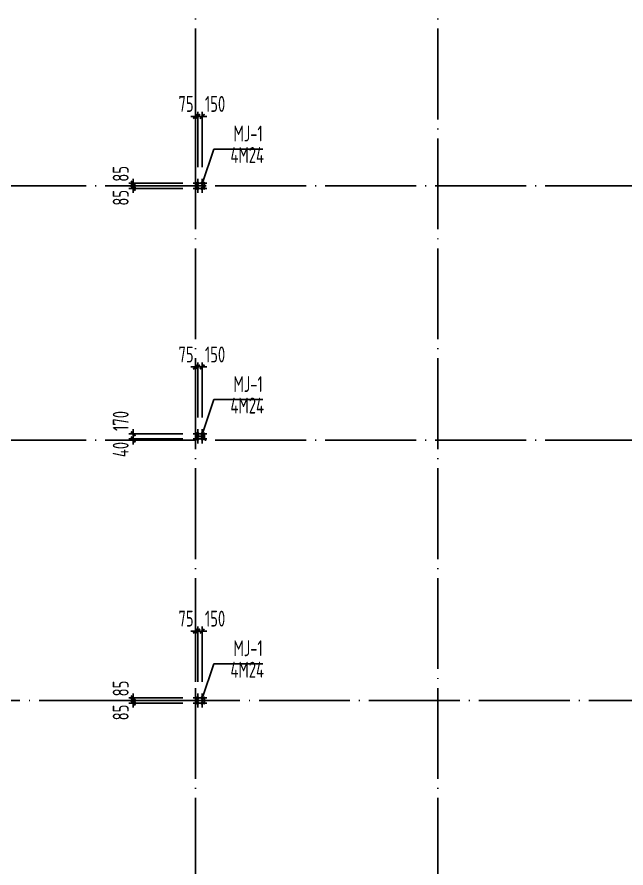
# Model space of a CAD drawing. Extents: x 899043 to 2598688, y -137197 to 211789.
# Drawn here: x 1276270 to 1296366, y 110619 to 138726 of the extents above; entities that cross this region are included whole.
import ezdxf
from ezdxf.enums import TextEntityAlignment as Align

# ---------------------------------------------------------------- set-up
doc = ezdxf.new("R2010")
doc.units = 0
doc.header["$LTSCALE"] = 1500
doc.header["$MEASUREMENT"] = 0
doc.linetypes.add('DASHED', pattern=[0.75, 0.5, -0.25])
doc.linetypes.add('DOTE', pattern=[2.42, 2, -0.2, 0.02, -0.2])
for name, color, linetype in [('AXIS', 3, 'Continuous'), ('Boltx', 252, 'DASHED'), ('DIM', 3, 'Continuous'), ('M_Prof', 2, 'Continuous'), ('TEXT', 7, 'Continuous')]:
    doc.layers.add(name, color=color, linetype=linetype)
doc.styles.add('TSSD_Dimension', font='Tssdeng.shx', dxfattribs={"width": 0.7, "bigfont": 'hztxt.shx'})
doc.styles.add('TSSD_Label', font='Tssdeng.shx', dxfattribs={"width": 0.7, "bigfont": 'hztxt.shx'})
doc.dimstyles.new('TSSD_150_150', dxfattribs={"dimtxt": 525, "dimasz": 150, "dimexe": 150, "dimexo": 375, "dimgap": 150, "dimtad": 1, "dimdec": 0, "dimzin": 0, "dimdsep": 46, "dimtxsty": 'TSSD_Dimension', "dimblk": 'ARCHTICK', "dimblk1": 'ARCHTICK', "dimblk2": 'ARCHTICK', "dimcen": 0, "dimdle": 150, "dimclrt": 7, "dimadec": 0, "dimazin": 0, "dimtfac": 1, "dimtdec": 0, "dimtix": 1, "dimtmove": 2, "dimatfit": 3, "dimfxl": 0, "dimtolj": 1, "dimtzin": 0, "dimarcsym": 0})

# ---------------------------------------------------------------- blocks, each defined once
blk = doc.blocks.new('A$C5AF141BB')
at = {"layer": 'AXIS', "color": 253, "linetype": 'DOTE'}
for p, q in [((0, -5247.5), (0, 123526.9)), ((8000, -5247.5), (8000, 123526.9)), ((36323.2, 94200), (-26941.1, 94200)), ((36323.2, 85800), (-26941.1, 85800)), ((-26941.1, 77200), (36323.2, 77200))]:
    blk.add_line(p, q, dxfattribs=at)
blk = doc.blocks.new('A$C0BB32EA6')
at = {"layer": 'M_Prof'}
for points in [[(22300, -25310), (22300, -25090), (22290, -25090), (22290, -25196), (22010, -25196), (22010, -25090), (22000, -25090), (22000, -25310), (22010, -25310), (22010, -25204), (22290, -25204), (22290, -25310)], [(22300, -33585), (22300, -33365), (22290, -33365), (22290, -33471), (22010, -33471), (22010, -33365), (22000, -33365), (22000, -33585), (22010, -33585), (22010, -33479), (22290, -33479), (22290, -33585)], [(22300, -42310), (22300, -42090), (22290, -42090), (22290, -42196), (22010, -42196), (22010, -42090), (22000, -42090), (22000, -42310), (22010, -42310), (22010, -42204), (22290, -42204), (22290, -42310)]]:
    blk.add_lwpolyline(points, close=True, dxfattribs=at)
blk = doc.blocks.new('A$C2EA612DB')
at = {"layer": 'M_Prof'}
blk.add_lwpolyline([(-31700, 85455), (-31700, 85675), (-31710, 85675), (-31710, 85569), (-31990, 85569), (-31990, 85675), (-32000, 85675), (-32000, 85455), (-31990, 85455), (-31990, 85561), (-31710, 85561), (-31710, 85455)], close=True, dxfattribs=at)
blk.add_blockref('A$C0BB32EA6', (-54000, 110765), dxfattribs=at)
blk = doc.blocks.new('_ArchTick')
at = {"color": 0, "linetype": 'ByBlock', "const_width": 0.4}
blk.add_lwpolyline([(-0.5, -0.5), (0.5, 0.5)], dxfattribs=at)
blk = doc.blocks.new('*D1133')
at = {"layer": 'Defpoints', "color": 0}
for p in [(1282122, 116151), (1280104, 116066), (1282122, 116066)]:
    blk.add_point(p, dxfattribs=at)
at = {"layer": 'DIM', "color": 0, "lineweight": -2}
for p, q in [((1281747, 116151), (1279954, 116151)), ((1280104, 116151), (1280104, 116301)), ((1280104, 116151), (1280104, 116066)), ((1281747, 116066), (1279954, 116066)), ((1280104, 116066), (1280104, 115916))]:
    blk.add_line(p, q, dxfattribs=at)
at = {"layer": 'DIM', "color": 0, "lineweight": -2, "xscale": 150, "yscale": 150, "zscale": 150}
for p, rotation in [((1280104, 116151), 270), ((1280104, 116066), 90)]:
    blk.add_blockref('_ArchTick', p, dxfattribs=dict(at, rotation=rotation))
at = {"layer": 'DIM', "color": 7, "insert": (1279691, 115755), "char_height": 525, "attachment_point": 5, "rotation": 90, "style": 'TSSD_Dimension'}
blk.add_mtext('\\A1;85', dxfattribs=at)
blk = doc.blocks.new('*D1134')
at = {"layer": 'Defpoints', "color": 0}
for p in [(1282232, 118442), (1282157, 116396), (1282232, 116396)]:
    blk.add_point(p, dxfattribs=at)
at = {"layer": 'DIM', "color": 0, "lineweight": -2}
for p, q in [((1282157, 118442), (1282007, 118442)), ((1282157, 116771), (1282157, 118592)), ((1282157, 118442), (1282232, 118442)), ((1282232, 116771), (1282232, 118592)), ((1282232, 118442), (1282382, 118442))]:
    blk.add_line(p, q, dxfattribs=at)
at = {"layer": 'DIM', "color": 0, "lineweight": -2, "xscale": 150, "yscale": 150, "zscale": 150}
blk.add_blockref('_ArchTick', (1282157, 118442), dxfattribs=at)
at = {"layer": 'DIM', "color": 0, "lineweight": -2, "xscale": 150, "yscale": 150, "zscale": 150, "rotation": 180}
blk.add_blockref('_ArchTick', (1282232, 118442), dxfattribs=at)
at = {"layer": 'DIM', "color": 7, "insert": (1281846, 118855), "char_height": 525, "attachment_point": 5, "style": 'TSSD_Dimension'}
blk.add_mtext('\\A1;75', dxfattribs=at)
blk = doc.blocks.new('*D1135')
at = {"layer": 'Defpoints', "color": 0}
for p in [(1282382, 118442), (1282232, 116396), (1282382, 116396)]:
    blk.add_point(p, dxfattribs=at)
at = {"layer": 'DIM', "color": 0, "lineweight": -2}
for p, q in [((1282232, 118442), (1282082, 118442)), ((1282232, 116771), (1282232, 118592)), ((1282232, 118442), (1282382, 118442)), ((1282382, 116771), (1282382, 118592)), ((1282382, 118442), (1282532, 118442))]:
    blk.add_line(p, q, dxfattribs=at)
at = {"layer": 'DIM', "color": 0, "lineweight": -2, "xscale": 150, "yscale": 150, "zscale": 150}
blk.add_blockref('_ArchTick', (1282232, 118442), dxfattribs=at)
at = {"layer": 'DIM', "color": 0, "lineweight": -2, "xscale": 150, "yscale": 150, "zscale": 150, "rotation": 180}
blk.add_blockref('_ArchTick', (1282382, 118442), dxfattribs=at)
at = {"layer": 'DIM', "color": 7, "insert": (1282805, 118855), "char_height": 525, "attachment_point": 5, "style": 'TSSD_Dimension'}
blk.add_mtext('\\A1;150', dxfattribs=at)
blk = doc.blocks.new('*D1136')
at = {"layer": 'Defpoints', "color": 0}
for p in [(1280104, 116151), (1282122, 116236), (1282122, 116151)]:
    blk.add_point(p, dxfattribs=at)
at = {"layer": 'DIM', "color": 0, "lineweight": -2}
for p, q in [((1280104, 116236), (1280104, 116386)), ((1281747, 116236), (1279954, 116236)), ((1281747, 116151), (1279954, 116151)), ((1280104, 116236), (1280104, 116151)), ((1280104, 116151), (1280104, 116001))]:
    blk.add_line(p, q, dxfattribs=at)
at = {"layer": 'DIM', "color": 0, "lineweight": -2, "xscale": 150, "yscale": 150, "zscale": 150}
for p, rotation in [((1280104, 116236), 270), ((1280104, 116151), 90)]:
    blk.add_blockref('_ArchTick', p, dxfattribs=dict(at, rotation=rotation))
at = {"layer": 'DIM', "color": 7, "insert": (1279691, 116546), "char_height": 525, "attachment_point": 5, "rotation": 90, "style": 'TSSD_Dimension'}
blk.add_mtext('\\A1;85', dxfattribs=at)
blk = doc.blocks.new('*D945')
at = {"layer": 'Defpoints', "color": 0}
for p in [(1280104, 133066), (1282122, 133151), (1282122, 133066)]:
    blk.add_point(p, dxfattribs=at)
at = {"layer": 'DIM', "color": 0, "lineweight": -2}
for p, q in [((1280104, 133151), (1280104, 133301)), ((1281747, 133151), (1279954, 133151)), ((1281747, 133066), (1279954, 133066)), ((1280104, 133151), (1280104, 133066)), ((1280104, 133066), (1280104, 132916))]:
    blk.add_line(p, q, dxfattribs=at)
at = {"layer": 'DIM', "color": 0, "lineweight": -2, "xscale": 150, "yscale": 150, "zscale": 150}
for p, rotation in [((1280104, 133151), 270), ((1280104, 133066), 90)]:
    blk.add_blockref('_ArchTick', p, dxfattribs=dict(at, rotation=rotation))
at = {"layer": 'DIM', "color": 7, "insert": (1279691, 132755), "char_height": 525, "attachment_point": 5, "rotation": 90, "style": 'TSSD_Dimension'}
blk.add_mtext('\\A1;85', dxfattribs=at)
blk = doc.blocks.new('*D946')
at = {"layer": 'Defpoints', "color": 0}
for p in [(1282232, 135442), (1282157, 133396), (1282232, 133396)]:
    blk.add_point(p, dxfattribs=at)
at = {"layer": 'DIM', "color": 0, "lineweight": -2}
for p, q in [((1282157, 133771), (1282157, 135592)), ((1282232, 133771), (1282232, 135592)), ((1282157, 135442), (1282007, 135442)), ((1282157, 135442), (1282232, 135442)), ((1282232, 135442), (1282382, 135442))]:
    blk.add_line(p, q, dxfattribs=at)
at = {"layer": 'DIM', "color": 0, "lineweight": -2, "xscale": 150, "yscale": 150, "zscale": 150}
blk.add_blockref('_ArchTick', (1282157, 135442), dxfattribs=at)
at = {"layer": 'DIM', "color": 0, "lineweight": -2, "xscale": 150, "yscale": 150, "zscale": 150, "rotation": 180}
blk.add_blockref('_ArchTick', (1282232, 135442), dxfattribs=at)
at = {"layer": 'DIM', "color": 7, "insert": (1281846, 135855), "char_height": 525, "attachment_point": 5, "style": 'TSSD_Dimension'}
blk.add_mtext('\\A1;75', dxfattribs=at)
blk = doc.blocks.new('*D947')
at = {"layer": 'Defpoints', "color": 0}
for p in [(1282382, 135442), (1282232, 133396), (1282382, 133396)]:
    blk.add_point(p, dxfattribs=at)
at = {"layer": 'DIM', "color": 0, "lineweight": -2}
for p, q in [((1282232, 133771), (1282232, 135592)), ((1282382, 133771), (1282382, 135592)), ((1282232, 135442), (1282082, 135442)), ((1282232, 135442), (1282382, 135442)), ((1282382, 135442), (1282532, 135442))]:
    blk.add_line(p, q, dxfattribs=at)
at = {"layer": 'DIM', "color": 0, "lineweight": -2, "xscale": 150, "yscale": 150, "zscale": 150}
blk.add_blockref('_ArchTick', (1282232, 135442), dxfattribs=at)
at = {"layer": 'DIM', "color": 0, "lineweight": -2, "xscale": 150, "yscale": 150, "zscale": 150, "rotation": 180}
blk.add_blockref('_ArchTick', (1282382, 135442), dxfattribs=at)
at = {"layer": 'DIM', "color": 7, "insert": (1282805, 135855), "char_height": 525, "attachment_point": 5, "style": 'TSSD_Dimension'}
blk.add_mtext('\\A1;150', dxfattribs=at)
blk = doc.blocks.new('*D948')
at = {"layer": 'Defpoints', "color": 0}
for p in [(1282122, 133236), (1280104, 133151), (1282122, 133151)]:
    blk.add_point(p, dxfattribs=at)
at = {"layer": 'DIM', "color": 0, "lineweight": -2}
for p, q in [((1281747, 133236), (1279954, 133236)), ((1280104, 133236), (1280104, 133386)), ((1280104, 133236), (1280104, 133151)), ((1281747, 133151), (1279954, 133151)), ((1280104, 133151), (1280104, 133001))]:
    blk.add_line(p, q, dxfattribs=at)
at = {"layer": 'DIM', "color": 0, "lineweight": -2, "xscale": 150, "yscale": 150, "zscale": 150}
for p, rotation in [((1280104, 133236), 270), ((1280104, 133151), 90)]:
    blk.add_blockref('_ArchTick', p, dxfattribs=dict(at, rotation=rotation))
at = {"layer": 'DIM', "color": 7, "insert": (1279691, 133546), "char_height": 525, "attachment_point": 5, "rotation": 90, "style": 'TSSD_Dimension'}
blk.add_mtext('\\A1;85', dxfattribs=at)
blk = doc.blocks.new('*D1259')
at = {"layer": 'Defpoints', "color": 0}
for p in [(1282232, 127167), (1282157, 125121), (1282232, 125121)]:
    blk.add_point(p, dxfattribs=at)
at = {"layer": 'DIM', "color": 0, "lineweight": -2}
for p, q in [((1282157, 127167), (1282007, 127167)), ((1282157, 125496), (1282157, 127317)), ((1282157, 127167), (1282232, 127167)), ((1282232, 125496), (1282232, 127317)), ((1282232, 127167), (1282382, 127167))]:
    blk.add_line(p, q, dxfattribs=at)
at = {"layer": 'DIM', "color": 0, "lineweight": -2, "xscale": 150, "yscale": 150, "zscale": 150}
blk.add_blockref('_ArchTick', (1282157, 127167), dxfattribs=at)
at = {"layer": 'DIM', "color": 0, "lineweight": -2, "xscale": 150, "yscale": 150, "zscale": 150, "rotation": 180}
blk.add_blockref('_ArchTick', (1282232, 127167), dxfattribs=at)
at = {"layer": 'DIM', "color": 7, "insert": (1281846, 127580), "char_height": 525, "attachment_point": 5, "style": 'TSSD_Dimension'}
blk.add_mtext('\\A1;75', dxfattribs=at)
blk = doc.blocks.new('*D1260')
at = {"layer": 'Defpoints', "color": 0}
for p in [(1282382, 127167), (1282232, 125121), (1282382, 125121)]:
    blk.add_point(p, dxfattribs=at)
at = {"layer": 'DIM', "color": 0, "lineweight": -2}
for p, q in [((1282232, 127167), (1282082, 127167)), ((1282232, 125496), (1282232, 127317)), ((1282232, 127167), (1282382, 127167)), ((1282382, 125496), (1282382, 127317)), ((1282382, 127167), (1282532, 127167))]:
    blk.add_line(p, q, dxfattribs=at)
at = {"layer": 'DIM', "color": 0, "lineweight": -2, "xscale": 150, "yscale": 150, "zscale": 150}
blk.add_blockref('_ArchTick', (1282232, 127167), dxfattribs=at)
at = {"layer": 'DIM', "color": 0, "lineweight": -2, "xscale": 150, "yscale": 150, "zscale": 150, "rotation": 180}
blk.add_blockref('_ArchTick', (1282382, 127167), dxfattribs=at)
at = {"layer": 'DIM', "color": 7, "insert": (1282805, 127580), "char_height": 525, "attachment_point": 5, "style": 'TSSD_Dimension'}
blk.add_mtext('\\A1;150', dxfattribs=at)
blk = doc.blocks.new('*D1261')
at = {"layer": 'Defpoints', "color": 0}
for p in [(1282122, 124961), (1280104, 124791), (1282122, 124791)]:
    blk.add_point(p, dxfattribs=at)
at = {"layer": 'DIM', "color": 0, "lineweight": -2}
for p, q in [((1280104, 124961), (1280104, 125111)), ((1281747, 124961), (1279954, 124961)), ((1280104, 124961), (1280104, 124791)), ((1281747, 124791), (1279954, 124791)), ((1280104, 124791), (1280104, 124641))]:
    blk.add_line(p, q, dxfattribs=at)
at = {"layer": 'DIM', "color": 0, "lineweight": -2, "xscale": 150, "yscale": 150, "zscale": 150}
for p, rotation in [((1280104, 124961), 270), ((1280104, 124791), 90)]:
    blk.add_blockref('_ArchTick', p, dxfattribs=dict(at, rotation=rotation))
at = {"layer": 'DIM', "color": 7, "insert": (1279691, 125384), "char_height": 525, "attachment_point": 5, "rotation": 90, "style": 'TSSD_Dimension'}
blk.add_mtext('\\A1;170', dxfattribs=at)
blk = doc.blocks.new('*D1058')
at = {"layer": 'Defpoints', "color": 0}
for p in [(1280104, 124751), (1282122, 124791), (1282122, 124751)]:
    blk.add_point(p, dxfattribs=at)
at = {"layer": 'DIM', "color": 0, "lineweight": -2}
for p, q in [((1280104, 124791), (1280104, 124941)), ((1281747, 124791), (1279954, 124791)), ((1281747, 124751), (1279954, 124751)), ((1280104, 124791), (1280104, 124751)), ((1280104, 124751), (1280104, 124601))]:
    blk.add_line(p, q, dxfattribs=at)
at = {"layer": 'DIM', "color": 0, "lineweight": -2, "xscale": 150, "yscale": 150, "zscale": 150}
for p, rotation in [((1280104, 124791), 270), ((1280104, 124751), 90)]:
    blk.add_blockref('_ArchTick', p, dxfattribs=dict(at, rotation=rotation))
at = {"layer": 'DIM', "color": 7, "insert": (1279691, 124440), "char_height": 525, "attachment_point": 5, "rotation": 90, "style": 'TSSD_Dimension'}
blk.add_mtext('\\A1;40', dxfattribs=at)

msp = doc.modelspace()

# ---------------------------------------------------------------- linework, layer by layer
at = {"layer": 'Boltx'}
for p, q in [((1282381.5, 133235.6), (1282081.5, 133235.6)), ((1282231.5, 133085.6), (1282231.5, 133385.6)), ((1282531.5, 133235.6), (1282231.5, 133235.6)), ((1282381.5, 133085.6), (1282381.5, 133385.6)), ((1282381.5, 133065.6), (1282081.5, 133065.6)), ((1282231.5, 132915.6), (1282231.5, 133215.6)), ((1282531.5, 133065.6), (1282231.5, 133065.6)), ((1282381.5, 132915.6), (1282381.5, 133215.6)), ((1282231.5, 124810.6), (1282231.5, 125110.6)), ((1282381.5, 124810.6), (1282381.5, 125110.6)), ((1282381.5, 124960.6), (1282081.5, 124960.6)), ((1282531.5, 124960.6), (1282231.5, 124960.6)), ((1282231.5, 124640.6), (1282231.5, 124940.6)), ((1282381.5, 124640.6), (1282381.5, 124940.6)), ((1282381.5, 124790.6), (1282081.5, 124790.6)), ((1282531.5, 124790.6), (1282231.5, 124790.6)), ((1282231.5, 116085.6), (1282231.5, 116385.6)), ((1282381.5, 116085.6), (1282381.5, 116385.6)), ((1282381.5, 116235.6), (1282081.5, 116235.6)), ((1282531.5, 116235.6), (1282231.5, 116235.6)), ((1282231.5, 115915.6), (1282231.5, 116215.6)), ((1282381.5, 115915.6), (1282381.5, 116215.6)), ((1282381.5, 116065.6), (1282081.5, 116065.6)), ((1282531.5, 116065.6), (1282231.5, 116065.6))]:
    msp.add_line(p, q, dxfattribs=at)
for points in [[(1282231.5, 133265.6, 60, 60, 1), (1282231.5, 133205.6, 60, 60, 1)], [(1282381.5, 133265.6, 60, 60, 1), (1282381.5, 133205.6, 60, 60, 1)], [(1282231.5, 133095.6, 60, 60, 1), (1282231.5, 133035.6, 60, 60, 1)], [(1282381.5, 133095.6, 60, 60, 1), (1282381.5, 133035.6, 60, 60, 1)], [(1282231.5, 124990.6, 60, 60, 1), (1282231.5, 124930.6, 60, 60, 1)], [(1282231.5, 124820.6, 60, 60, 1), (1282231.5, 124760.6, 60, 60, 1)], [(1282381.5, 124990.6, 60, 60, 1), (1282381.5, 124930.6, 60, 60, 1)], [(1282381.5, 124820.6, 60, 60, 1), (1282381.5, 124760.6, 60, 60, 1)], [(1282231.5, 116265.6, 60, 60, 1), (1282231.5, 116205.6, 60, 60, 1)], [(1282231.5, 116095.6, 60, 60, 1), (1282231.5, 116035.6, 60, 60, 1)], [(1282381.5, 116265.6, 60, 60, 1), (1282381.5, 116205.6, 60, 60, 1)], [(1282381.5, 116095.6, 60, 60, 1), (1282381.5, 116035.6, 60, 60, 1)]]:
    msp.add_lwpolyline(points, format="xyseb", close=True, dxfattribs=at)
at = {"layer": 'TEXT'}
for p, q in [((1282764.1, 134363.5), (1282381.5, 133215.6)), ((1282764.1, 134363.5), (1284379.3, 134363.5)), ((1282764.1, 126088.5), (1282381.5, 124940.6)), ((1282764.1, 126088.5), (1284379.3, 126088.5)), ((1282764.1, 117363.5), (1282381.5, 116215.6)), ((1282764.1, 117363.5), (1284379.3, 117363.5))]:
    msp.add_line(p, q, dxfattribs=at)

# ---------------------------------------------------------------- block references
at = {"layer": 'AXIS'}
for name, p in [('A$C5AF141BB', (1282156.5, 38950.6)), ('A$C2EA612DB', (1314156.5, 47585.6))]:
    msp.add_blockref(name, p, dxfattribs=at)

# ---------------------------------------------------------------- texts
at = {"layer": 'TEXT', "style": 'TSSD_Label', "width": 0.7}
for s, p in [('MJ-1', (1284379.3, 134457.3)), ('4M24', (1284420.2, 133747.3)), ('MJ-1', (1284379.3, 126182.3)), ('4M24', (1284420.2, 125472.3)), ('MJ-1', (1284379.3, 117457.3)), ('4M24', (1284420.2, 116747.3))]:
    msp.add_text(s, height=525, dxfattribs=at).set_placement(p, align=Align.BOTTOM_RIGHT)

# ---------------------------------------------------------------- dimensions: what is measured, and where the dimension line sits
at = {"layer": 'DIM'}
for base, p1, p2, angle, picture, middle in [((1282231.5, 135442.4), (1282156.5, 133395.5), (1282231.5, 133395.5), 180, '*D946', (1281846.2, 135854.9)), ((1282381.5, 135442.4), (1282231.5, 133395.5), (1282381.5, 133395.5), 180, '*D947', (1282804.9, 135854.9)), ((1280103.8, 133150.6), (1282122.5, 133235.6), (1282122.5, 133150.6), 270, '*D948', (1279691.3, 133545.9)), ((1280103.8, 133065.6), (1282122.5, 133150.6), (1282122.5, 133065.6), 270, '*D945', (1279691.3, 132755.3)), ((1282231.5, 127167.4), (1282156.5, 125120.5), (1282231.5, 125120.5), 180, '*D1259', (1281846.2, 127579.9)), ((1282381.5, 127167.4), (1282231.5, 125120.5), (1282381.5, 125120.5), 180, '*D1260', (1282804.9, 127579.9)), ((1280103.8, 124790.6), (1282122.5, 124960.6), (1282122.5, 124790.6), 270, '*D1261', (1279691.3, 125384)), ((1280103.8, 124750.6), (1282122.5, 124790.6), (1282122.5, 124750.6), 270, '*D1058', (1279691.3, 124440.3)), ((1282231.5, 118442.4), (1282156.5, 116395.5), (1282231.5, 116395.5), 180, '*D1134', (1281846.2, 118854.9)), ((1282381.5, 118442.4), (1282231.5, 116395.5), (1282381.5, 116395.5), 180, '*D1135', (1282804.9, 118854.9)), ((1280103.8, 116150.6), (1282122.5, 116235.6), (1282122.5, 116150.6), 270, '*D1136', (1279691.3, 116545.9)), ((1280103.8, 116065.6), (1282122.5, 116150.6), (1282122.5, 116065.6), 270, '*D1133', (1279691.3, 115755.3))]:
    dim = msp.add_linear_dim(base=base, p1=p1, p2=p2, angle=angle, dimstyle='TSSD_150_150', dxfattribs=at)
    dim.commit()
    dim.dimension.update_dxf_attribs({"geometry": picture, "text_midpoint": middle, "dimtype": 160})

doc.saveas('drawing.dxf')
